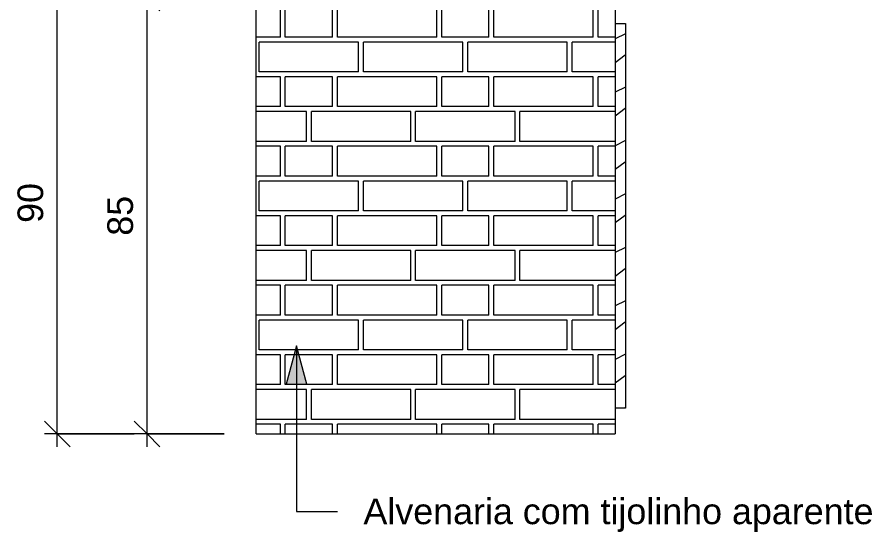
# Model space of a CAD drawing. Header units: millimetres. Extents: x 14944 to 21622, y -31 to 8273.
# Drawn here: x 19731 to 21397, y -31 to 972 of the extents above; entities that cross this region are included whole.
import ezdxf

# ---------------------------------------------------------------- set-up
doc = ezdxf.new("R2010")
doc.units = ezdxf.units.MM
for name, color, linetype, lineweight in [('A-ANNO-DIMS', 211, 'Continuous', 9), ('A-ANNO-DIMS-25', 211, 'Continuous', 9), ('A-GENM', 13, 'Continuous', 9), ('G-ANNO-TEXT', 231, 'Continuous', 9), ('G-IMPT', 8, 'Continuous', 9)]:
    doc.layers.add(name, color=color, linetype=linetype, lineweight=lineweight)
doc.styles.add('@Arial Unicode MS', font='ARIALUNI.TTF', dxfattribs={"height": 50})
doc.styles.add('Arial', font='arial.ttf', dxfattribs={"height": 50})
doc.dimstyles.new('CRT_-__Metros_-_Linha_de_chamada_3_5_mm', dxfattribs={"dimscale": 304.8, "dimtxt": 50.292243, "dimasz": 0.164042, "dimexe": 0.082021, "dimexo": 0.0625, "dimgap": 0.04101, "dimtad": 1, "dimdec": 0, "dimlfac": 0.1, "dimdsep": 46, "dimtxsty": '@Arial Unicode MS', "dimblk1": 'OBLIQUE', "dimblk2": 'OBLIQUE', "dimsah": 1, "dimcen": 0.09, "dimdle": 0.082021, "dimazin": 0, "dimtfac": 1, "dimtdec": 4, "dimtix": 1, "dimtmove": 0, "dimatfit": 3, "dimfxl": 0.492126, "dimfxlon": 1, "dimtvp": 1, "dimtolj": 1, "dimtzin": 0, "dimarcsym": 2})

# ---------------------------------------------------------------- blocks, each defined once
blk = doc.blocks.new('CRT_MGN_COZ_Fogão a lenha completo - CRT_MGN_COZ_Fogão a lenha completo-5005769-VISTA LATERAL BANCADA CHURRASQUEIRA')
at = {"layer": 'A-GENM'}
h = blk.add_hatch(dxfattribs=at)
h.set_pattern_fill('FP_121', color=256, style=0, pattern_type=2)
h.set_pattern_definition([(180, (7594.62, 594.52), (-3e-14, 270.94), [193.675, -9.525]), (180, (7594.62, 652.73), (-3e-14, 270.94), [193.675, -9.525]), (90, (7594.62, 594.52), (203.2, -1e-14), [58.21, -212.73]), (90, (7400.94, 594.52), (203.2, -1e-14), [58.21, -212.73]), (180, (7442.22, 662.26), (-3e-14, 270.94), [193.675, -9.525, 92.075, -9.525]), (180, (7442.22, 720.47), (-3e-14, 270.94), [193.675, -9.525, 92.075, -9.525]), (90, (7442.22, 662.26), (304.8, -2e-14), [58.21, -212.73]), (90, (7248.55, 662.26), (304.8, -2e-14), [58.21, -212.73]), (90, (7239.02, 662.26), (304.8, -2e-14), [58.21, -212.73]), (90, (7146.94, 662.26), (304.8, -2e-14), [58.21, -212.73]), (180, (7493.02, 730), (-3e-14, 270.94), [193.675, -9.525]), (180, (7493.02, 788.2), (-3e-14, 270.94), [193.675, -9.525]), (90, (7493.02, 730), (203.2, -1e-14), [58.21, -212.73]), (90, (7299.35, 730), (203.2, -1e-14), [58.21, -212.73]), (180, (7442.22, 797.73), (3e-14, 270.94), [193.675, -9.525, 92.075, -9.525]), (180, (7442.22, 855.94), (-3e-14, 270.94), [193.675, -9.525, 92.075, -9.525]), (90, (7442.22, 797.73), (304.8, -2e-14), [58.21, -212.73]), (90, (7248.55, 797.73), (304.8, -2e-14), [58.21, -212.73]), (90, (7239.02, 797.73), (304.8, -2e-14), [58.21, -212.73]), (90, (7146.94, 797.73), (304.8, -2e-14), [58.21, -212.73])])
h.paths.add_polyline_path([(7244.6, 160), (7944.6, 160), (7944.6, 1010), (7244.6, 1010), (7244.6, 384.8)])
at = {"layer": 'G-IMPT'}
h = blk.add_hatch(dxfattribs=at)
h.set_pattern_fill('FP_120', color=256, style=0, pattern_type=2)
h.set_pattern_definition([(216.87, (5817.47, -247.58), (312.37463, 208.25056), [52.062, -468.562]), (206.565, (5879.945, -278.82), (-104.1248, -104.12465), [116.415, -116.415]), (198.435, (5879.945, -330.88), (-208.2495, -104.1248), [65.854, -263.418])])
h.paths.add_polyline_path([(7944.6, 210), (7964.6, 210), (7964.6, 960), (7944.6, 960), (7944.6, 246.7)])
at = {"layer": 'A-GENM'}
for p, q in [((7244.6, 160), (7244.6, 1010)), ((7944.6, 1010), (7944.6, 160)), ((7944.6, 960), (7964.6, 960)), ((7964.6, 960), (7964.6, 210)), ((7964.6, 210), (7944.6, 210)), ((7244.6, 160), (7944.6, 160))]:
    blk.add_line(p, q, dxfattribs=at)
blk = doc.blocks.new('DIMBLOCK1-VISTA LATERAL BANCADA CHURRASQUEIRA')
at = {"layer": 'A-ANNO-DIMS-25', "lineweight": 18}
for p, q in [((19984.1, 1010), (19959.1, 1035)), ((19984.1, 1010), (20009.1, 985)), ((19984.1, 160), (19959.1, 185)), ((19984.1, 160), (20009.1, 135))]:
    blk.add_line(p, q, dxfattribs=at)
at = {"layer": 'A-ANNO-DIMS-25'}
for p, q in [((20134.1, 1010), (19959.1, 1010)), ((19984.1, 135), (19984.1, 1010)), ((19984.1, 1010), (20134.1, 1010)), ((20134.1, 160), (19959.1, 160)), ((19984.1, 160), (20134.1, 160))]:
    blk.add_line(p, q, dxfattribs=at)
at = {"layer": 'A-ANNO-DIMS-25', "color": 0, "insert": (19906.7, 546.3), "char_height": 50, "width": 92.937, "attachment_point": 1, "rotation": 90, "line_spacing_factor": 1.117605, "style": '@Arial Unicode MS'}
blk.add_mtext('85', dxfattribs=at)
blk = doc.blocks.new('_Oblique')
at = {"color": 0, "linetype": 'ByBlock', "lineweight": -2}
blk.add_line((-0.5, -0.5), (0.5, 0.5), dxfattribs=at)
blk = doc.blocks.new('DIMBLOCK4-VISTA LATERAL BANCADA CHURRASQUEIRA')
at = {"layer": 'A-ANNO-DIMS-25', "lineweight": 18}
for p, q in [((19809.1, 1060), (19784.1, 1085)), ((19809.1, 1060), (19834.1, 1035)), ((19809.1, 160), (19784.1, 185)), ((19809.1, 160), (19834.1, 135))]:
    blk.add_line(p, q, dxfattribs=at)
at = {"layer": 'A-ANNO-DIMS-25'}
for p, q in [((19959.1, 1060), (19784.1, 1060)), ((19809.1, 135), (19809.1, 1060)), ((19809.1, 1060), (19959.1, 1060)), ((19959.1, 160), (19784.1, 160)), ((19809.1, 160), (19959.1, 160))]:
    blk.add_line(p, q, dxfattribs=at)
at = {"layer": 'A-ANNO-DIMS-25', "color": 0, "insert": (19731.7, 571.3), "char_height": 50, "width": 92.937, "attachment_point": 1, "rotation": 90, "line_spacing_factor": 1.117605, "style": '@Arial Unicode MS'}
blk.add_mtext('90', dxfattribs=at)

msp = doc.modelspace()

# ---------------------------------------------------------------- hatches: boundary and pattern name
at = {"layer": 'G-ANNO-TEXT'}
msp.add_hatch(color=7, dxfattribs=at).paths.add_polyline_path([(20275.1, 331.9), (20255, 256.9), (20295.2, 256.9)])

# ---------------------------------------------------------------- linework, layer by layer
at = {"layer": 'G-ANNO-TEXT', "color": 7}
for p, q in [((20275.1, 331.9), (20255, 256.9)), ((20295.2, 256.9), (20275.1, 331.9)), ((20275.1, 331.9), (20275.1, 9)), ((20255, 256.9), (20295.2, 256.9)), ((20275.1, 9), (20355, 9))]:
    msp.add_line(p, q, dxfattribs=at)

# ---------------------------------------------------------------- block references
at = {"layer": 'A-GENM'}
msp.add_blockref('CRT_MGN_COZ_Fogão a lenha completo - CRT_MGN_COZ_Fogão a lenha completo-5005769-VISTA LATERAL BANCADA CHURRASQUEIRA', (12952, 0), dxfattribs=at)

# ---------------------------------------------------------------- texts
at = {"layer": 'G-ANNO-TEXT', "color": 7, "insert": (20405.8, 34), "char_height": 50, "width": 1238.607, "attachment_point": 1, "style": 'Arial'}
msp.add_mtext('Alvenaria com tijolinho aparente', dxfattribs=at)

# ---------------------------------------------------------------- dimensions: what is measured, and where the dimension line sits
at = {"layer": 'A-ANNO-DIMS'}
for base, p1, p2, override, picture, middle in [((19809.1, 1060), (19959.1, 160), (19959.1, 1060), {"dimpost": '<>', "dimfxl": 900}, 'DIMBLOCK4-VISTA LATERAL BANCADA CHURRASQUEIRA', (19771, 610)), ((19984.1, 1010), (20134.1, 160), (20134.1, 1010), {"dimpost": '<>', "dimfxl": 850}, 'DIMBLOCK1-VISTA LATERAL BANCADA CHURRASQUEIRA', (19946, 585))]:
    dim = msp.add_linear_dim(base=base, p1=p1, p2=p2, angle=90, dimstyle='CRT_-__Metros_-_Linha_de_chamada_3_5_mm', override=override, dxfattribs=at)
    dim.commit()
    dim.dimension.update_dxf_attribs({"geometry": picture, "text_midpoint": middle})

doc.saveas('drawing.dxf')
